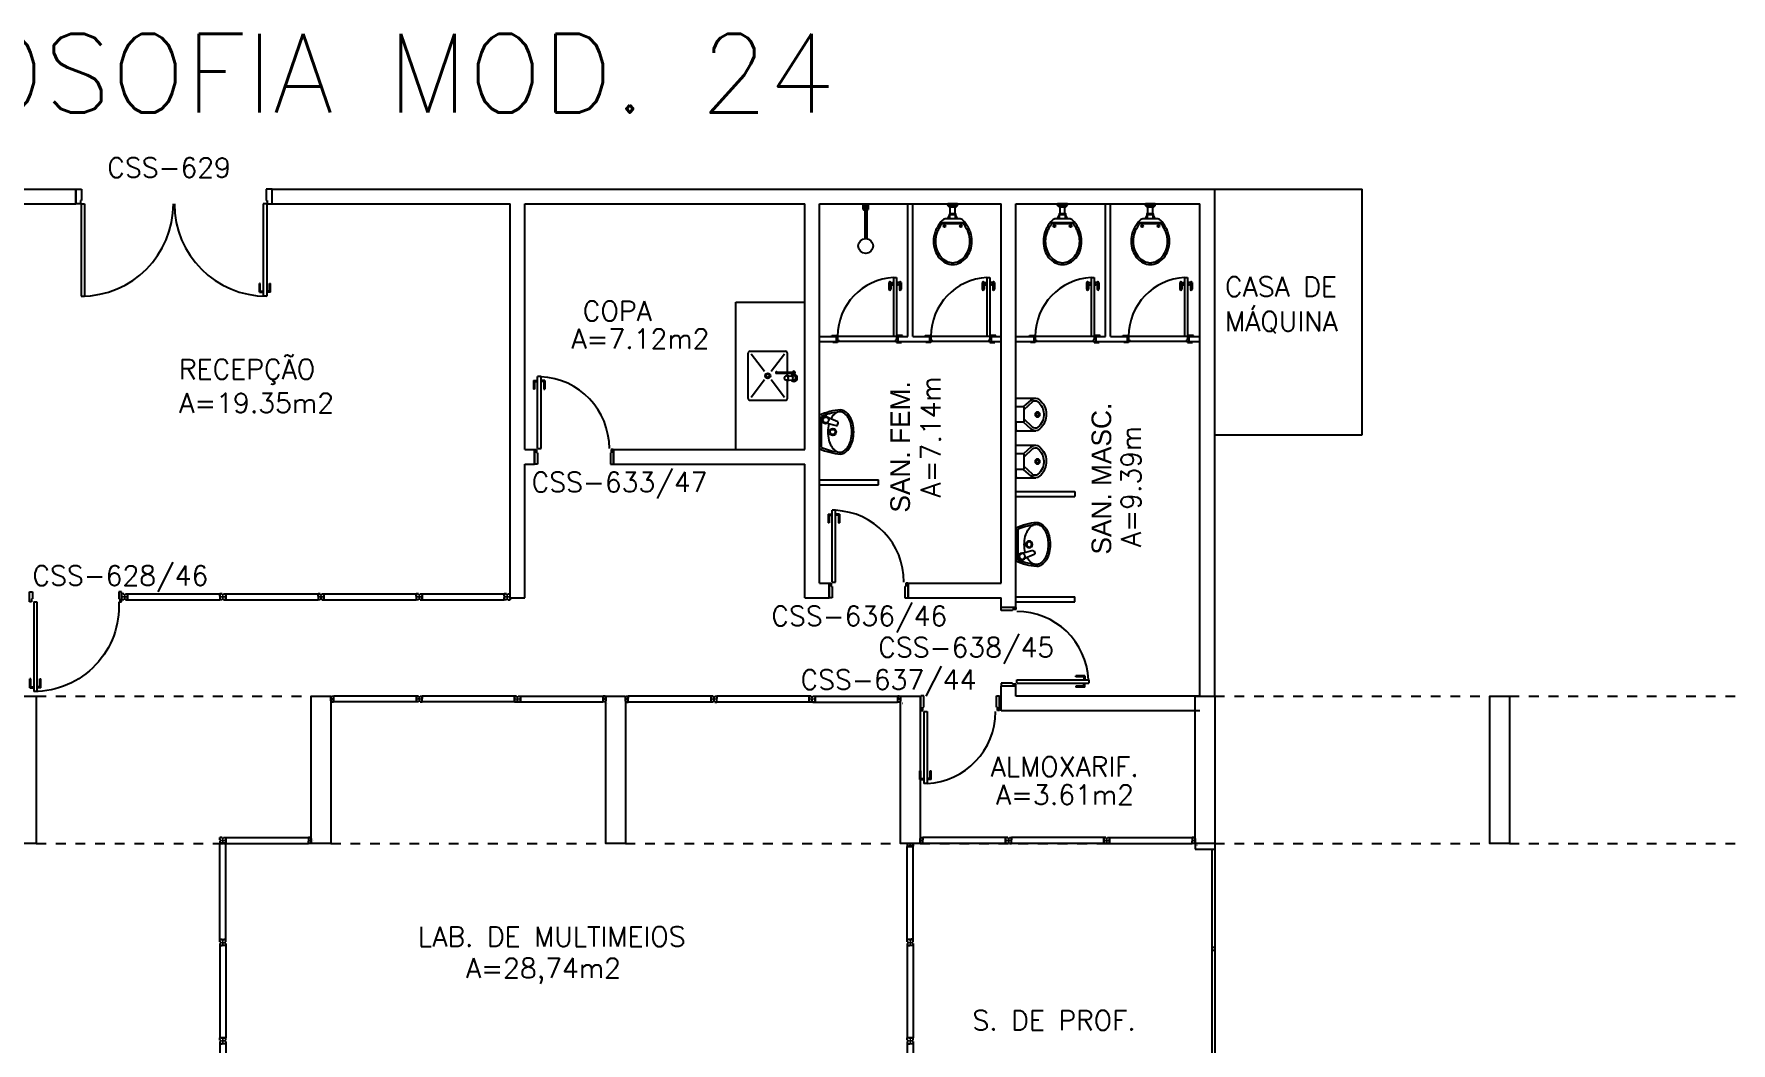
# Model space of a CAD drawing. Extents: x 0 to 244, y -71 to 76.
# Drawn here: x 159.15 to 176.43, y -13.26 to -2.99 of the extents above; entities that cross this region are included whole.
import ezdxf
from ezdxf.enums import TextEntityAlignment as Align

# ---------------------------------------------------------------- set-up
doc = ezdxf.new("R2010")
doc.units = 0
doc.header["$LTSCALE"] = 0.01
doc.header["$MEASUREMENT"] = 0
doc.linetypes.add('HIDDEN2', pattern=[0.1875, 0.125, -0.0625])
doc.layers.get('0').update_dxf_attribs({"linetype": 'CONTINUOUS'})
for name, color, linetype in [('ALV', 2, 'CONTINUOUS'), ('APSAN', 1, 'CONTINUOUS'), ('BANC', 2, 'CONTINUOUS'), ('DIV', 2, 'CONTINUOUS'), ('ESQ', 1, 'CONTINUOUS'), ('ESTR', 3, 'CONTINUOUS'), ('MACANETA', 2, 'CONTINUOUS'), ('MARCO', 3, 'CONTINUOUS'), ('PORTA', 2, 'CONTINUOUS'), ('PROJ', 1, 'HIDDEN2'), ('SOLEIRA', 1, 'CONTINUOUS'), ('TEXTO', 2, 'CONTINUOUS'), ('TEXTO-ENDEREÇO', 2, 'CONTINUOUS'), ('USO', 2, 'CONTINUOUS'), ('ÁREA', 2, 'CONTINUOUS')]:
    doc.layers.add(name, color=color, linetype=linetype)
doc.layers.get('0').freeze()
doc.styles.add('1', font='romans.shx')
doc.styles.add('UNB-100', font='simplex.shx', dxfattribs={"height": 0.2})
doc.styles.add('UNB-100-1', font='simplex.shx', dxfattribs={"height": 0.2})

# ---------------------------------------------------------------- blocks, each defined once
blk = doc.blocks.new('PILAR-SSN')
blk.add_lwpolyline([(0.197, -26.452), (0.197, -27.952), (-0.003, -27.952), (-0.003, -26.452)], close=True)
blk = doc.blocks.new('VDC-P')
for p, q in [((-0.127, 0.192), (0.127, 0.192)), ((-0.109, 0.202), (0.109, 0.202)), ((-0.068, 0.152), (0.068, 0.152)), ((-0.05, 0.152), (-0.03, 0.11)), ((-0.05, 0.015), (-0.05, 0)), ((-0.05, 0), (0.05, 0)), ((0.045, 0.02), (-0.045, 0.02)), ((-0.04, 0.025), (-0.04, 0.02)), ((0.035, 0.03), (-0.035, 0.03)), ((-0.03, 0.152), (-0.03, 0.11)), ((0.03, 0.11), (-0.03, 0.11)), ((0.03, 0.1), (-0.03, 0.1)), ((-0.025, 0.1), (-0.025, 0.03)), ((0.025, 0.1), (0.025, 0.03)), ((0.03, 0.152), (0.03, 0.11)), ((0.05, 0.152), (0.03, 0.11)), ((0.04, 0.025), (0.04, 0.02)), ((0.05, 0.015), (0.05, 0))]:
    blk.add_line(p, q)
for points in [[(0.16, 0.244, 0.050424), (0.18, 0.288, 0.082137), (0.195, 0.381, 0.082137), (0.18, 0.474, 0.090148), (0.138, 0.549, 0.104406), (0.073, 0.601, 0.117345), (0, 0.619, 0.117345), (-0.073, 0.601, 0.104406), (-0.138, 0.549, 0.090148), (-0.18, 0.474, 0.082137), (-0.195, 0.381, 0.082137)], [(0.142, 0.254, 0.050424), (0.161, 0.295, 0.082137), (0.175, 0.381, 0.082137), (0.161, 0.468, 0.090148), (0.122, 0.536, 0.104406), (0.064, 0.583, 0.117345), (0, 0.599, 0.117345), (-0.064, 0.583, 0.104406), (-0.122, 0.536, 0.090148), (-0.161, 0.468, 0.082137), (-0.175, 0.381, 0.082137)], [(-0.195, 0.381, 0.082137), (-0.18, 0.288, 0.050424), (-0.16, 0.244, 0.104406)], [(-0.175, 0.381, 0.082137), (-0.161, 0.295, 0.050424), (-0.142, 0.254, 0.050424)]]:
    blk.add_lwpolyline(points, format="xyb")
for centre in [(-0.083, 0.226), (0.083, 0.226)]:
    blk.add_circle(centre, 0.0101)
for centre, radius, start, end in [((0.08, 0.36), 0.266, 205.6863, 226.7558), ((0.08, 0.36), 0.246, 205.6863, 219.7706), ((-0.08, 0.36), 0.266, 313.2442, 334.3137), ((-0.08, 0.36), 0.246, 320.2294, 334.3137), ((-0.068, 0.202), 0.05, 226.7558, 270), ((-0.045, 0.015), 0.005, 90, 180), ((-0.035, 0.025), 0.005, 90, 180), ((-0.03, 0.105), 0.005, 90, 270), ((0.03, 0.105), 0.005, 270, 90), ((0.035, 0.025), 0.005, 0, 90), ((0.045, 0.015), 0.005, 360, 90), ((0.068, 0.202), 0.05, 270, 313.2442)]:
    blk.add_arc(centre, radius, start, end)
blk = doc.blocks.new('MACANETA')
at = {"layer": 'MACANETA'}
for p, q in [((-0.077, 0.052), (-0.077, 0.12)), ((-0.059, 0.052), (-0.059, 0.12)), ((-0.059, 0.075), (-0.036, 0.075)), ((-0.059, 0.052), (-0.036, 0.052)), ((-0.036, 0.044), (-0.036, 0.084)), ((-0.036, 0.084), (-0.03, 0.084)), ((-0.036, 0.044), (-0.03, 0.044)), ((0.006, 0.084), (0, 0.084)), ((0.006, 0.044), (0, 0.044)), ((0.006, 0.044), (0.006, 0.084)), ((0.029, 0.075), (0.006, 0.075)), ((0.029, 0.052), (0.006, 0.052)), ((0.029, 0.052), (0.029, 0.12)), ((0.047, 0.052), (0.047, 0.12))]:
    blk.add_line(p, q, dxfattribs=at)
for centre, start, end in [((-0.068, 0.12), 90, 180), ((-0.068, 0.052), 180, 270), ((-0.068, 0.12), 0, 90), ((-0.068, 0.052), 270, 0), ((0.038, 0.12), 90, 180), ((0.038, 0.052), 180, 270), ((0.038, 0.12), 0, 90), ((0.038, 0.052), 270, 0)]:
    blk.add_arc(centre, 0.00874, start, end, dxfattribs=at)
blk = doc.blocks.new('DOOR60-SSN')
at = {"layer": 'PORTA'}
for p, q in [((0.015, -0.6), (0.015, 0)), ((0.015, 0), (0.045, 0)), ((0.045, -0.6), (0.045, 0)), ((0.045, -0.6), (0.015, -0.6))]:
    blk.add_line(p, q, dxfattribs=at)
at = {"layer": 'PORTA', "color": 1}
blk.add_arc((0.015, 0), 0.6, 272.866, 0, dxfattribs=at)
at = {"layer": 'PORTA'}
blk.add_blockref('MACANETA', (0.045, -0.6), dxfattribs=at)
blk = doc.blocks.new('PE80-SSN')
at = {"color": 2}
for p, q in [((0.075, 0), (-0.075, 0)), ((-0.075, -0.03), (-0.075, 0)), ((0.075, 0), (0.075, -0.02)), ((0.04, -0.03), (-0.075, -0.03)), ((0.075, -0.02), (0.04, -0.02)), ((0.04, -0.03), (0.04, -0.02)), ((0.085, -0.03), (0.817, -0.03)), ((0.085, -0.03), (0.085, -0.065)), ((0.085, -0.065), (0.817, -0.065)), ((0.817, -0.065), (0.817, -0.03))]:
    blk.add_line(p, q, dxfattribs=at)
at = {"color": 1}
for p, q in [((0.777, 0.01), (0.687, 0.01)), ((0.687, 0), (0.687, 0.01)), ((0.777, 0.01), (0.777, -0.03)), ((0.767, 0), (0.687, 0)), ((0.767, -0.095), (0.687, -0.095)), ((0.687, -0.095), (0.687, -0.105)), ((0.777, -0.105), (0.687, -0.105)), ((0.767, 0), (0.767, -0.03)), ((0.767, -0.095), (0.767, -0.065)), ((0.777, -0.105), (0.777, -0.065))]:
    blk.add_line(p, q, dxfattribs=at)
for p, q in [((0.04, -0.771), (-0.075, -0.771)), ((-0.075, -0.771), (-0.075, -0.801)), ((0.075, -0.801), (-0.075, -0.801)), ((0.075, -0.802), (-0.075, -0.802)), ((0.04, -0.771), (0.04, -0.781)), ((0.075, -0.781), (0.04, -0.781)), ((0.075, -0.801), (0.075, -0.781))]:
    blk.add_line(p, q)
blk.add_arc((0.085, -0.03), 0.731, 270, 357.3429, dxfattribs=at)
blk = doc.blocks.new('DIVMT-SSN')
for p, q in [((-0.03, 0.008), (-0.03, 0.03)), ((-0.006, 0.03), (-0.03, 0.03)), ((-0.03, 0.008), (-0.02, 0.008)), ((-0.02, -0.008), (-0.02, 0.008)), ((-0.006, 0.02), (-0.006, 0.03)), ((0.006, 0.02), (-0.006, 0.02)), ((-0.005, 0), (0.005, 0)), ((0.005, 0), (-0.005, 0)), ((0, 0.005), (0, -0.005)), ((0, -0.005), (0, 0.005)), ((0.006, 0.03), (0.03, 0.03)), ((0.006, 0.02), (0.006, 0.03)), ((0.03, 0.008), (0.02, 0.008)), ((0.02, -0.008), (0.02, 0.008)), ((0.03, 0.008), (0.03, 0.03)), ((-0.03, -0.008), (-0.03, -0.03)), ((-0.03, -0.008), (-0.02, -0.008)), ((-0.03, -0.03), (-0.03, -0.97)), ((-0.03, -0.03), (-0.009, -0.03)), ((0.03, -0.03), (-0.03, -0.03)), ((-0.03, -0.03), (-0.006, -0.03)), ((-0.009, -0.03), (-0.027, -0.03)), ((-0.006, -0.02), (-0.006, -0.03)), ((-0.006, -0.02), (0.006, -0.02)), ((-0.006, -0.02), (-0.006, -0.03)), ((0.006, -0.02), (-0.006, -0.02)), ((0.005, -0.03), (-0.005, -0.03)), ((0.006, -0.02), (0.006, -0.03)), ((0.006, -0.02), (0.006, -0.03)), ((0.03, -0.03), (0.006, -0.03)), ((0.03, -0.008), (0.02, -0.008)), ((0.03, -0.008), (0.03, -0.03)), ((0.03, -0.03), (0.03, -0.97)), ((0.03, -0.97), (-0.03, -0.97)), ((-0.006, -0.98), (-0.006, -0.97)), ((-0.006, -0.98), (0.006, -0.98)), ((0.006, -1.001), (-0.006, -1.001)), ((0.005, -0.97), (-0.005, -0.97)), ((0, -0.994), (0, -1.007)), ((0, -1.02), (0, -1.021)), ((0.006, -0.98), (0.006, -0.97))]:
    blk.add_line(p, q)
blk = doc.blocks.new('PDV2E-SSN')
at = {"layer": 'DIV'}
for p, q in [((0.034, 0.925), (0.034, 0.835)), ((0.034, 0.925), (0.074, 0.925)), ((0.044, 0.915), (0.044, 0.835)), ((0.044, 0.915), (0.074, 0.915)), ((0.076, 0.05), (0.076, 0.965)), ((0.106, 0.965), (0.076, 0.965)), ((0.106, 0.05), (0.106, 0.965)), ((0.148, 0.925), (0.108, 0.925)), ((0.138, 0.915), (0.108, 0.915)), ((0.138, 0.915), (0.138, 0.835)), ((0.148, 0.925), (0.148, 0.835)), ((0.044, 0.835), (0.034, 0.835)), ((0.138, 0.835), (0.148, 0.835)), ((0.031, 0.05), (0.031, -0.05)), ((0.051, 0.05), (0.031, 0.05)), ((0.051, 0.02), (0.051, 0.05)), ((0.051, 0.02), (0.061, 0.02)), ((0.061, -0.05), (0.061, 0.02)), ((0.076, 0.05), (0.106, 0.05)), ((0.95, 0.02), (0.94, 0.02)), ((0.94, -0.05), (0.94, 0.02)), ((0.95, 0.02), (0.95, 0.05)), ((0.95, 0.05), (0.97, 0.05)), ((0.97, 0.05), (0.97, 0.035)), ((0.97, 0.035), (0.97, -0.035)), ((0.031, -0.05), (0.061, -0.05)), ((0.97, -0.05), (0.94, -0.05)), ((0.97, -0.035), (0.97, -0.05))]:
    blk.add_line(p, q, dxfattribs=at)
at = {"layer": 'DIV', "color": 1}
blk.add_arc((0.076, 0.1), 0.865, 356.6786, 90, dxfattribs=at)
blk = doc.blocks.new('A$C73356FFD')
at = {"layer": 'DIV'}
for p, q in [((0.022, 0.06), (0, 0.06)), ((0, 0.06), (0, 0.036)), ((0, 0.06), (0, 0.039)), ((0, 0.039), (0, 0.057)), ((0.009, 0.036), (0, 0.036)), ((0.009, 0.036), (0, 0.036)), ((0.009, 0.024), (0, 0.024)), ((0.009, 0.024), (0, 0.024)), ((0, 0), (0, 0.024)), ((0.009, 0.024), (0.009, 0.036)), ((0.009, 0.036), (0.009, 0.024)), ((0.022, 0.06), (0.022, 0.05)), ((0.022, 0.05), (0.038, 0.05)), ((0.022, 0.01), (0.038, 0.01)), ((0.022, 0), (0.022, 0.01)), ((0.025, 0.03), (0.035, 0.03)), ((0.035, 0.03), (0.025, 0.03)), ((0.03, 0.025), (0.03, 0.035)), ((0.03, 0.035), (0.03, 0.025)), ((0.038, 0.06), (0.038, 0.05)), ((0.038, 0.06), (0.06, 0.06)), ((0.038, 0), (0.038, 0.01)), ((0.05, 0.024), (0.05, 0.036)), ((0.05, 0.036), (0.06, 0.036)), ((0.05, 0.024), (0.06, 0.024)), ((0.06, 0.036), (0.06, 0.06)), ((0.06, 0.024), (0.06, 0)), ((0.022, 0), (0, 0)), ((0.038, 0), (0.06, 0))]:
    blk.add_line(p, q, dxfattribs=at)
blk = doc.blocks.new('DIV-SSN')
for p, q in [((-0.005, 0), (0.005, 0)), ((0, 0.005), (0, -0.005)), ((-0.03, -0.03), (-0.03, -0.97)), ((0.03, -0.03), (-0.03, -0.03)), ((-0.03, -0.03), (-0.009, -0.03)), ((-0.009, -0.03), (-0.027, -0.03)), ((-0.006, -0.02), (0.006, -0.02)), ((-0.006, -0.02), (-0.006, -0.03)), ((-0.005, -0.022), (0.005, -0.022)), ((-0.005, -0.022), (-0.005, -0.029)), ((0.005, -0.029), (-0.005, -0.029)), ((0.005, -0.03), (-0.005, -0.03)), ((0.005, -0.022), (0.005, -0.029)), ((0.006, -0.02), (0.006, -0.03)), ((0.03, -0.03), (0.03, -0.97)), ((0.03, -0.97), (-0.03, -0.97)), ((0.007, -0.999), (-0.007, -0.999)), ((-0.006, -0.98), (-0.006, -0.97)), ((-0.006, -0.98), (0.006, -0.98)), ((0.005, -0.97), (-0.005, -0.97)), ((0, -0.991), (0, -1.006)), ((0.006, -0.98), (0.006, -0.97))]:
    blk.add_line(p, q)
blk = doc.blocks.new('MTINI-SSN')
for p, q in [((-0.03, 0.008), (-0.03, 0.028)), ((-0.03, 0.028), (-0.008, 0.028)), ((-0.03, 0.008), (-0.02, 0.008)), ((-0.02, 0), (-0.02, 0.008)), ((-0.001, 0), (-0.02, 0)), ((-0.008, 0.019), (-0.008, 0.028)), ((0.008, 0.019), (-0.008, 0.019)), ((0.005, 0), (-0.005, 0)), ((0.02, 0), (-0.001, 0)), ((0, -0.005), (0, 0.005)), ((0.008, 0.019), (0.008, 0.028)), ((0.03, 0.028), (0.008, 0.028)), ((0.03, 0.008), (0.02, 0.008)), ((0.02, 0), (0.02, 0.008)), ((0.03, 0.008), (0.03, 0.028))]:
    blk.add_line(p, q)
blk = doc.blocks.new('DIVINI-SSN')
for p, q in [((-0.02, 0), (-0.02, -0.008)), ((-0.02, 0), (0.02, 0)), ((0, 0.005), (0, -0.005)), ((0.02, 0), (0.02, -0.008)), ((-0.03, -0.008), (-0.02, -0.008)), ((-0.03, -0.008), (-0.03, -0.028)), ((-0.03, -0.028), (-0.008, -0.028)), ((-0.03, -0.03), (0.03, -0.03)), ((-0.03, -0.975), (-0.03, -0.03)), ((-0.009, -0.03), (-0.027, -0.03)), ((-0.008, -0.019), (0.008, -0.019)), ((-0.008, -0.019), (-0.008, -0.028)), ((-0.006, -0.021), (-0.006, -0.03)), ((0.006, -0.021), (-0.006, -0.021)), ((-0.006, -0.023), (-0.006, -0.027)), ((-0.004, -0.021), (0.004, -0.021)), ((0.006, -0.021), (0.006, -0.03)), ((0.006, -0.023), (0.006, -0.027)), ((0.008, -0.019), (0.008, -0.028)), ((0.03, -0.028), (0.008, -0.028)), ((0.009, -0.03), (0.027, -0.03)), ((0.03, -0.008), (0.02, -0.008)), ((0.03, -0.008), (0.03, -0.028)), ((0.03, -0.975), (0.03, -0.03)), ((-0.03, -0.975), (0.03, -0.975)), ((-0.006, -0.985), (-0.006, -0.975)), ((0.006, -0.985), (-0.006, -0.985)), ((0.006, -1.01), (-0.006, -1.01)), ((0, -1.003), (0, -1.018)), ((0.006, -0.985), (0.006, -0.975)), ((0.03, -0.975), (0.009, -0.975))]:
    blk.add_line(p, q)
blk = doc.blocks.new('INOXA1-P')
for p, q in [((0.12, 0.23), (0.12, 0.047)), ((0.22, 0.25), (0.14, 0.25)), ((0.15, 0.22), (0.287, 0.043)), ((0.5, 0.25), (0.22, 0.25)), ((0.353, 0.043), (0.49, 0.22)), ((0.52, 0.23), (0.52, -0.23)), ((0.043, 0.008), (0.043, -0.022)), ((0.062, 0.04), (0.071, 0.04)), ((0.131, 0.048), (0.076, 0.043)), ((0.131, -0.002), (0.076, 0.003)), ((0.22, -0.027), (0.054, -0.027)), ((0.22, -0.037), (0.054, -0.037)), ((0.063, -0.003), (0.063, -0.021)), ((0.12, -0.001), (0.12, -0.027)), ((0.12, -0.037), (0.12, -0.23)), ((0.15, -0.22), (0.287, -0.043)), ((0.231, -0.027), (0.22, -0.027)), ((0.231, -0.037), (0.22, -0.037)), ((0.353, -0.043), (0.49, -0.22)), ((0.22, -0.25), (0.14, -0.25)), ((0.5, -0.25), (0.22, -0.25))]:
    blk.add_line(p, q)
blk.add_lwpolyline([(0.076, 0.003), (0.072, 0.004), (0.069, 0.009), (0.067, 0.015), (0.066, 0.023), (0.067, 0.031), (0.069, 0.037), (0.072, 0.042), (0.076, 0.043)])
blk.add_lwpolyline([(0.131, 0.048), (0.137, 0.046), (0.143, 0.041), (0.147, 0.033), (0.148, 0.023), (0.147, 0.013), (0.143, 0.006), (0.137, 0), (0.131, -0.002), (0.125, 0), (0.119, 0.006), (0.115, 0.013), (0.114, 0.023), (0.115, 0.033), (0.119, 0.041), (0.125, 0.046)], close=True)
for radius in [0.0266, 0.0163]:
    blk.add_circle((0.32, 0), radius)
for centre, radius, start, end in [((0.14, 0.23), 0.02, 90, 180), ((0.5, 0.23), 0.02, 360, 90), ((0.054, 0.023), 0.0349, 36.1705, 252.2568), ((0.054, 0.023), 0.0189, 62.7367, 235.7375), ((0.073, -0.003), 0.01, 102.8285, 180), ((0.054, 0.023), 0.0349, 285.5373, 323.9987), ((0.054, -0.032), 0.0145, 20.161, 339.839), ((0.054, -0.032), 0.005, 90.0037, 269.9963), ((0.231, -0.032), 0.00738, 222.6559, 137.3441), ((0.231, -0.032), 0.005, 269.9935, 90.0065), ((0.14, -0.23), 0.02, 180, 270), ((0.5, -0.23), 0.02, 270, 360)]:
    blk.add_arc(centre, radius, start, end)
blk = doc.blocks.new('LAVAT-P')
for p, q in [((-0.17, 0), (0.17, 0)), ((-0.157, -0.02), (0.157, -0.02)), ((0.063, -0.173), (0.094, -0.055)), ((0.102, -0.187), (0.151, -0.074)), ((0.069, -0.185), (0.09, -0.192))]:
    blk.add_line(p, q)
for points in [[(0.083, -0.096, 0.121735), (-0.082, -0.096, 0.073747), (-0.145, -0.122, 0.106861), (-0.192, -0.165, 0.153587), (-0.205, -0.208, 0.153587)], [(-0.205, -0.208, 0.153587), (-0.192, -0.251, 0.106861), (-0.145, -0.294, 0.073747), (-0.082, -0.32, 0.060305), (0, -0.329, 0.060305), (0.082, -0.32, 0.073747), (0.145, -0.294, 0.106861), (0.192, -0.251, 0.153587), (0.205, -0.208, 0.153587), (0.192, -0.165, 0.106861), (0.145, -0.122, 0.014792), (0.133, -0.115, 0.039243)], [(-0.225, -0.214, 0.136108), (-0.208, -0.262, 0.106861), (-0.155, -0.311, 0.073747), (-0.087, -0.339, 0.060305), (0, -0.349, 0.060305), (0.087, -0.339, 0.073747), (0.155, -0.311, 0.106861), (0.208, -0.262, 0.136108), (0.225, -0.214, 0.062982)]]:
    blk.add_lwpolyline(points, format="xyb")
for centre, radius in [((0, -0.135), 0.0347), ((0, -0.135), 0.0265), ((0.122, -0.065), 0.03)]:
    blk.add_circle(centre, radius)
for centre, radius, start, end in [((0.376, -0.254), 0.602, 155.0201, 176.1902), ((-0.376, -0.254), 0.602, 3.8098, 24.9799), ((0.376, -0.254), 0.582, 156.2686, 173.4578), ((0.122, -0.065), 0.0361, 302.4689, 199.2518), ((-0.376, -0.254), 0.582, 6.5422, 23.7314), ((0.073, -0.176), 0.01, 165.2139, 250.8603), ((0.093, -0.183), 0.01, 250.8603, 336.5068)]:
    blk.add_arc(centre, radius, start, end)
blk = doc.blocks.new('MICTR-P-SSN')
for p, q in [((0, 0.08), (0, 0.155)), ((0, 0.08), (0, -0.08)), ((0.081, 0.08), (0, 0.08)), ((0.01, 0.165), (0.205, 0.165)), ((0.168, 0.129), (0.08, 0.046)), ((0.08, -0.076), (0.08, 0.076)), ((0.151, 0.147), (0.083, 0.083)), ((0, -0.08), (0, -0.155)), ((0, -0.08), (0.081, -0.08)), ((0.01, -0.165), (0.205, -0.165)), ((0.168, -0.129), (0.08, -0.046)), ((0.151, -0.147), (0.083, -0.083))]:
    blk.add_line(p, q)
for radius in [0.025, 0.015]:
    blk.add_circle((0.22, 0), radius)
for centre, radius, start, end in [((0.01, 0.155), 0.01, 90, 180), ((0.09, 0.076), 0.01, 133.3634, 180), ((0.197, 0.098), 0.0675, 49.5319, 133.3634), ((0.197, 0.098), 0.0425, 49.5319, 133.3634), ((0.114, 0), 0.171, 357.4005, 49.5319), ((0.114, 0), 0.196, 358.2793, 49.5319), ((0.01, -0.155), 0.01, 180, 270), ((0.09, -0.076), 0.01, 180, 226.6366), ((0.197, -0.098), 0.0675, 226.6366, 310.4681), ((0.197, -0.098), 0.0425, 226.6366, 310.4681), ((0.114, 0), 0.171, 310.4681, 357.3509), ((0.114, 0), 0.196, 310.4681, 357.7012)]:
    blk.add_arc(centre, radius, start, end)
blk = doc.blocks.new('PD80-SSN')
for p, q in [((-0.777, 0.01), (-0.777, -0.03)), ((-0.777, 0.01), (-0.687, 0.01)), ((-0.687, 0), (-0.687, 0.01)), ((-0.075, 0), (0.075, 0)), ((-0.075, 0), (-0.075, -0.02)), ((0.075, -0.03), (0.075, 0)), ((-0.817, -0.065), (-0.817, -0.03)), ((-0.085, -0.03), (-0.817, -0.03)), ((-0.085, -0.065), (-0.817, -0.065)), ((-0.777, -0.105), (-0.777, -0.065)), ((-0.777, -0.105), (-0.687, -0.105)), ((-0.767, 0), (-0.767, -0.03)), ((-0.767, 0), (-0.687, 0)), ((-0.767, -0.095), (-0.767, -0.065)), ((-0.767, -0.095), (-0.687, -0.095)), ((-0.687, -0.095), (-0.687, -0.105)), ((-0.085, -0.03), (-0.085, -0.065)), ((-0.075, -0.02), (-0.04, -0.02)), ((-0.04, -0.03), (-0.04, -0.02)), ((-0.04, -0.03), (0.075, -0.03)), ((-0.075, -0.781), (-0.04, -0.781)), ((-0.075, -0.801), (-0.075, -0.781)), ((-0.075, -0.801), (0.075, -0.801)), ((-0.075, -0.802), (0.075, -0.802)), ((-0.04, -0.771), (0.075, -0.771)), ((-0.04, -0.771), (-0.04, -0.781)), ((0.075, -0.771), (0.075, -0.801))]:
    blk.add_line(p, q)
blk.add_arc((-0.085, -0.03), 0.731, 182.6571, 270)
blk = doc.blocks.new('PTDP-SSN')
at = {"color": 2}
for p, q in [((0.055, 1.015), (0.09, 1.015)), ((0.055, 0.075), (0.055, 1.015)), ((0.09, 0.075), (0.09, 1.015)), ((1.91, 0.075), (1.91, 1.015)), ((1.945, 1.015), (1.91, 1.015)), ((1.945, 0.075), (1.945, 1.015)), ((0.05, 0.075), (0, 0.075)), ((0, 0.075), (0, -0.075)), ((0.05, 0.04), (0.05, 0.075)), ((0.06, 0.04), (0.05, 0.04)), ((0.055, 0.075), (0.09, 0.075)), ((0.06, -0.075), (0.06, 0.04)), ((1.945, 0.075), (1.91, 0.075)), ((1.94, -0.075), (1.94, 0.04)), ((1.94, 0.04), (1.95, 0.04)), ((1.95, 0.04), (1.95, 0.075)), ((1.95, 0.075), (2, 0.075)), ((2, 0.075), (2, -0.075)), ((0, -0.075), (0.06, -0.075)), ((2, -0.075), (1.94, -0.075))]:
    blk.add_line(p, q, dxfattribs=at)
at = {"color": 1}
for centre, start, end in [((0.055, 0.075), 0, 90), ((1.945, 0.075), 90, 180)]:
    blk.add_arc(centre, 0.94, start, end, dxfattribs=at)
blk = doc.blocks.new('ESQCD-SSN')
for p, q in [((0, 0), (0, -0.06)), ((0.2, 0), (0.2, -2.143)), ((0, -0.06), (0.2, -0.06)), ((0.17, -0.06), (0.17, -2.143)), ((0.17, -1.056), (0.2, -1.056)), ((0.17, -1.086), (0.2, -1.086))]:
    blk.add_line(p, q)
blk = doc.blocks.new('CHUV-P')
for p, q in [((-0.06, 0.01), (-0.351, 0.01)), ((-0.06, -0.02), (-0.06, 0.02)), ((-0.02, 0.015), (-0.06, 0.015)), ((-0.02, 0.005), (-0.06, 0.005)), ((-0.055, 0.025), (0, 0.025)), ((-0.02, 0.025), (-0.02, -0.025)), ((0, 0.025), (0, -0.025)), ((-0.06, -0.01), (-0.351, -0.01)), ((-0.02, -0.005), (-0.06, -0.005)), ((-0.02, -0.015), (-0.06, -0.015)), ((-0.02, -0.025), (-0.055, -0.025)), ((0, -0.025), (-0.02, -0.025))]:
    blk.add_line(p, q)
blk.add_circle((-0.425, 0), 0.075)
for centre, start, end in [((-0.055, 0.02), 90, 180), ((-0.055, -0.02), 180, 270)]:
    blk.add_arc(centre, 0.005, start, end)

msp = doc.modelspace()

# ---------------------------------------------------------------- linework, layer by layer
at = {"layer": 'ALV'}
for p, q in [((157.574, -4.572), (159.574, -4.572)), ((159.574, -4.572), (159.574, -4.722)), ((161.573, -4.572), (171.172, -4.572)), ((161.573, -4.722), (161.573, -4.572)), ((171.172, -9.732), (171.172, -4.572)), ((157.574, -4.722), (159.574, -4.722)), ((161.573, -4.722), (163.997, -4.722)), ((163.997, -8.732), (163.997, -4.722)), ((164.147, -7.222), (164.147, -4.722)), ((164.147, -4.722), (166.997, -4.722)), ((166.997, -7.222), (166.997, -4.722)), ((167.147, -8.582), (167.147, -4.722)), ((167.147, -4.722), (168.997, -4.722)), ((168.997, -8.582), (168.997, -4.722)), ((169.147, -4.722), (171.022, -4.722)), ((169.147, -8.831), (169.147, -4.722)), ((171.022, -9.732), (171.022, -4.722)), ((164.147, -7.222), (164.247, -7.222)), ((164.247, -7.372), (164.247, -7.222)), ((165.049, -7.372), (165.049, -7.222)), ((165.049, -7.222), (166.997, -7.222)), ((164.147, -8.732), (164.147, -7.372)), ((164.147, -7.372), (164.247, -7.372)), ((165.049, -7.372), (166.997, -7.372)), ((166.997, -8.732), (166.997, -7.372)), ((167.147, -8.582), (167.247, -8.582)), ((167.247, -8.732), (167.247, -8.582)), ((168.049, -8.732), (168.049, -8.582)), ((168.049, -8.582), (168.997, -8.582)), ((163.997, -8.732), (164.147, -8.732)), ((166.997, -8.732), (167.247, -8.732)), ((168.049, -8.732), (168.997, -8.732)), ((168.997, -8.831), (168.997, -8.732)), ((169.147, -8.831), (168.997, -8.831)), ((168.997, -9.882), (168.997, -9.632)), ((169.147, -9.632), (168.997, -9.632)), ((169.147, -9.732), (169.147, -9.632)), ((171.022, -9.732), (169.147, -9.732)), ((171.022, -9.882), (168.997, -9.882))]:
    msp.add_line(p, q, dxfattribs=at)
at = {"layer": 'BANC'}
for p, q in [((166.297, -7.222), (166.297, -5.722)), ((166.297, -5.722), (166.997, -5.722))]:
    msp.add_line(p, q, dxfattribs=at)
at = {"layer": 'DIV'}
for p, q in [((171.172, -4.572), (172.672, -4.572)), ((172.672, -7.072), (172.672, -4.572)), ((168.047, -6.072), (168.047, -4.722)), ((168.097, -6.072), (168.097, -4.722)), ((170.06, -6.072), (170.06, -4.722)), ((170.11, -6.072), (170.11, -4.722)), ((167.147, -6.072), (167.317, -6.072)), ((167.147, -6.122), (167.317, -6.122)), ((167.317, -6.072), (167.317, -6.122)), ((167.947, -6.072), (167.947, -6.122)), ((167.947, -6.072), (168.047, -6.072)), ((167.947, -6.122), (168.267, -6.122)), ((168.097, -6.072), (168.267, -6.072)), ((168.267, -6.072), (168.267, -6.122)), ((168.897, -6.072), (168.897, -6.122)), ((168.897, -6.072), (168.997, -6.072)), ((168.897, -6.122), (168.997, -6.122)), ((169.147, -6.072), (169.33, -6.072)), ((169.147, -6.122), (169.33, -6.122)), ((169.33, -6.072), (169.33, -6.122)), ((169.96, -6.072), (170.06, -6.072)), ((169.96, -6.072), (169.96, -6.122)), ((169.96, -6.122), (170.28, -6.122)), ((170.11, -6.072), (170.28, -6.072)), ((170.28, -6.072), (170.28, -6.122)), ((170.91, -6.072), (171.022, -6.072)), ((170.91, -6.072), (170.91, -6.122)), ((170.91, -6.122), (171.022, -6.122)), ((171.172, -7.072), (172.672, -7.072)), ((167.147, -7.532), (167.747, -7.532)), ((167.147, -7.582), (167.747, -7.582)), ((167.747, -7.582), (167.747, -7.532)), ((169.147, -7.651), (169.747, -7.651)), ((169.147, -7.701), (169.747, -7.701)), ((169.747, -7.651), (169.747, -7.701)), ((163.042, -8.716), (163.042, -8.692)), ((163.064, -8.692), (163.042, -8.692)), ((163.051, -8.716), (163.042, -8.716)), ((163.042, -8.728), (163.042, -8.752)), ((163.051, -8.728), (163.042, -8.728)), ((163.064, -8.752), (163.042, -8.752)), ((163.051, -8.716), (163.051, -8.728)), ((163.064, -8.692), (163.064, -8.702)), ((163.08, -8.702), (163.064, -8.702)), ((163.064, -8.752), (163.064, -8.742)), ((163.08, -8.742), (163.064, -8.742)), ((163.067, -8.722), (163.077, -8.722)), ((163.077, -8.722), (163.067, -8.722)), ((163.072, -8.728), (163.072, -8.717)), ((163.072, -8.717), (163.072, -8.728)), ((163.08, -8.692), (163.102, -8.692)), ((163.08, -8.692), (163.08, -8.702)), ((163.08, -8.752), (163.08, -8.742)), ((163.08, -8.752), (163.102, -8.752)), ((163.092, -8.716), (163.102, -8.716)), ((163.092, -8.728), (163.092, -8.716)), ((163.092, -8.716), (163.102, -8.716)), ((163.092, -8.716), (163.092, -8.728)), ((163.092, -8.728), (163.102, -8.728)), ((163.092, -8.728), (163.102, -8.728)), ((163.102, -8.692), (163.937, -8.692)), ((163.102, -8.692), (163.102, -8.752)), ((163.102, -8.692), (163.102, -8.716)), ((163.102, -8.717), (163.102, -8.727)), ((163.102, -8.752), (163.102, -8.728)), ((163.102, -8.752), (163.102, -8.731)), ((163.102, -8.731), (163.102, -8.749)), ((163.102, -8.752), (163.937, -8.752)), ((163.937, -8.692), (163.937, -8.752)), ((163.947, -8.716), (163.937, -8.716)), ((163.937, -8.717), (163.937, -8.727)), ((163.947, -8.728), (163.937, -8.728)), ((163.947, -8.728), (163.947, -8.716)), ((163.961, -8.722), (163.975, -8.722)), ((163.968, -8.716), (163.968, -8.729)), ((163.987, -8.722), (163.988, -8.722)), ((169.147, -8.722), (169.747, -8.722)), ((169.147, -8.772), (169.747, -8.772)), ((169.747, -8.772), (169.747, -8.722)), ((162.177, -9.762), (162.167, -9.762)), ((162.167, -9.762), (162.177, -9.762)), ((162.172, -9.757), (162.172, -9.767)), ((162.192, -9.756), (162.192, -9.768)), ((162.192, -9.756), (162.202, -9.756)), ((162.192, -9.768), (162.202, -9.768)), ((162.202, -9.792), (162.202, -9.732)), ((163.043, -9.732), (162.202, -9.732)), ((162.202, -9.767), (162.202, -9.757)), ((163.043, -9.792), (162.202, -9.792)), ((163.065, -9.732), (163.043, -9.732)), ((163.043, -9.756), (163.043, -9.732)), ((163.043, -9.792), (163.043, -9.732)), ((163.043, -9.732), (163.043, -9.753)), ((163.043, -9.753), (163.043, -9.735)), ((163.052, -9.756), (163.043, -9.756)), ((163.052, -9.756), (163.043, -9.756)), ((163.043, -9.767), (163.043, -9.757)), ((163.052, -9.768), (163.043, -9.768)), ((163.043, -9.768), (163.043, -9.792)), ((163.052, -9.768), (163.043, -9.768)), ((163.043, -9.771), (163.043, -9.789)), ((163.065, -9.792), (163.043, -9.792)), ((163.052, -9.756), (163.052, -9.768)), ((163.052, -9.756), (163.052, -9.768)), ((163.065, -9.732), (163.065, -9.742)), ((163.081, -9.742), (163.065, -9.742)), ((163.081, -9.782), (163.065, -9.782)), ((163.065, -9.792), (163.065, -9.782)), ((163.078, -9.762), (163.068, -9.762)), ((163.078, -9.762), (163.068, -9.762)), ((163.073, -9.757), (163.073, -9.767)), ((163.073, -9.757), (163.073, -9.767)), ((163.081, -9.732), (163.103, -9.732)), ((163.081, -9.732), (163.081, -9.742)), ((163.081, -9.792), (163.081, -9.782)), ((163.081, -9.792), (163.103, -9.792)), ((163.091, -9.756), (163.091, -9.768)), ((163.091, -9.756), (163.103, -9.756)), ((163.091, -9.768), (163.103, -9.768)), ((163.103, -9.732), (163.103, -9.756)), ((163.103, -9.792), (163.103, -9.768)), ((164.042, -9.756), (164.042, -9.732)), ((164.064, -9.732), (164.042, -9.732)), ((164.052, -9.756), (164.042, -9.756)), ((164.042, -9.768), (164.042, -9.792)), ((164.052, -9.768), (164.042, -9.768)), ((164.042, -9.791), (164.102, -9.791)), ((164.064, -9.792), (164.042, -9.792)), ((164.052, -9.756), (164.052, -9.768)), ((164.064, -9.732), (164.064, -9.742)), ((164.08, -9.742), (164.064, -9.742)), ((164.064, -9.792), (164.064, -9.782)), ((164.08, -9.782), (164.064, -9.782)), ((164.065, -9.762), (164.079, -9.762)), ((164.066, -9.782), (164.066, -9.791)), ((164.078, -9.782), (164.066, -9.782)), ((164.067, -9.762), (164.077, -9.762)), ((164.077, -9.762), (164.067, -9.762)), ((164.067, -9.791), (164.077, -9.791)), ((164.072, -9.77), (164.072, -9.756)), ((164.072, -9.767), (164.072, -9.757)), ((164.072, -9.757), (164.072, -9.767)), ((164.078, -9.782), (164.078, -9.791)), ((164.08, -9.732), (164.102, -9.732)), ((164.08, -9.732), (164.08, -9.742)), ((164.08, -9.792), (164.08, -9.782)), ((164.08, -9.792), (164.102, -9.792)), ((164.093, -9.756), (164.102, -9.756)), ((164.093, -9.768), (164.093, -9.756)), ((164.093, -9.756), (164.102, -9.756)), ((164.093, -9.756), (164.093, -9.768)), ((164.093, -9.768), (164.102, -9.768)), ((164.093, -9.768), (164.102, -9.768)), ((164.102, -9.732), (164.942, -9.732)), ((164.102, -9.732), (164.102, -9.792)), ((164.102, -9.732), (164.102, -9.756)), ((164.102, -9.757), (164.102, -9.767)), ((164.102, -9.792), (164.102, -9.768)), ((164.102, -9.792), (164.102, -9.771)), ((164.102, -9.771), (164.102, -9.789)), ((164.102, -9.792), (164.942, -9.792)), ((164.942, -9.732), (164.942, -9.792)), ((164.951, -9.756), (164.942, -9.756)), ((164.942, -9.757), (164.942, -9.767)), ((164.951, -9.768), (164.942, -9.768)), ((164.951, -9.768), (164.951, -9.756)), ((164.966, -9.762), (164.979, -9.762)), ((164.973, -9.756), (164.973, -9.768)), ((164.992, -9.804), (164.993, -9.804)), ((165.176, -9.763), (165.166, -9.763)), ((165.166, -9.763), (165.176, -9.763)), ((165.171, -9.758), (165.171, -9.768)), ((165.192, -9.757), (165.192, -9.769)), ((165.192, -9.757), (165.201, -9.757)), ((165.192, -9.769), (165.201, -9.769)), ((165.201, -9.793), (165.201, -9.733)), ((166.043, -9.733), (165.201, -9.733)), ((165.201, -9.768), (165.201, -9.758)), ((166.043, -9.793), (165.201, -9.793)), ((166.065, -9.733), (166.043, -9.733)), ((166.043, -9.757), (166.043, -9.733)), ((166.043, -9.793), (166.043, -9.733)), ((166.043, -9.733), (166.043, -9.754)), ((166.043, -9.754), (166.043, -9.736)), ((166.052, -9.757), (166.043, -9.757)), ((166.052, -9.757), (166.043, -9.757)), ((166.043, -9.768), (166.043, -9.758)), ((166.052, -9.769), (166.043, -9.769)), ((166.043, -9.769), (166.043, -9.793)), ((166.052, -9.769), (166.043, -9.769)), ((166.043, -9.772), (166.043, -9.79)), ((166.065, -9.793), (166.043, -9.793)), ((166.052, -9.757), (166.052, -9.769)), ((166.052, -9.757), (166.052, -9.769)), ((166.065, -9.733), (166.065, -9.743)), ((166.081, -9.743), (166.065, -9.743)), ((166.081, -9.783), (166.065, -9.783)), ((166.065, -9.793), (166.065, -9.783)), ((166.078, -9.763), (166.067, -9.763)), ((166.078, -9.763), (166.067, -9.763)), ((166.073, -9.758), (166.073, -9.768)), ((166.073, -9.758), (166.073, -9.768)), ((166.081, -9.733), (166.103, -9.733)), ((166.081, -9.733), (166.081, -9.743)), ((166.081, -9.793), (166.081, -9.783)), ((166.081, -9.793), (166.103, -9.793)), ((166.091, -9.757), (166.091, -9.769)), ((166.091, -9.757), (166.103, -9.757)), ((166.091, -9.769), (166.103, -9.769)), ((166.103, -9.733), (166.103, -9.757)), ((166.103, -9.793), (166.103, -9.769)), ((167.042, -9.757), (167.042, -9.733)), ((167.064, -9.733), (167.042, -9.733)), ((167.051, -9.757), (167.042, -9.757)), ((167.042, -9.769), (167.042, -9.793)), ((167.051, -9.769), (167.042, -9.769)), ((167.042, -9.792), (167.102, -9.792)), ((167.064, -9.793), (167.042, -9.793)), ((167.051, -9.757), (167.051, -9.769)), ((167.064, -9.733), (167.064, -9.743)), ((167.08, -9.743), (167.064, -9.743)), ((167.064, -9.793), (167.064, -9.783)), ((167.08, -9.783), (167.064, -9.783)), ((167.065, -9.763), (167.079, -9.763)), ((167.066, -9.783), (167.066, -9.792)), ((167.078, -9.783), (167.066, -9.783)), ((167.067, -9.763), (167.077, -9.763)), ((167.077, -9.763), (167.067, -9.763)), ((167.067, -9.792), (167.077, -9.792)), ((167.072, -9.771), (167.072, -9.756)), ((167.072, -9.768), (167.072, -9.758)), ((167.072, -9.758), (167.072, -9.768)), ((167.078, -9.783), (167.078, -9.792)), ((167.08, -9.733), (167.102, -9.733)), ((167.08, -9.733), (167.08, -9.743)), ((167.08, -9.793), (167.08, -9.783)), ((167.08, -9.793), (167.102, -9.793)), ((167.092, -9.757), (167.102, -9.757)), ((167.092, -9.769), (167.092, -9.757)), ((167.092, -9.757), (167.102, -9.757)), ((167.092, -9.757), (167.092, -9.769)), ((167.092, -9.769), (167.102, -9.769)), ((167.092, -9.769), (167.102, -9.769)), ((167.102, -9.733), (167.942, -9.733)), ((167.102, -9.733), (167.102, -9.793)), ((167.102, -9.733), (167.102, -9.757)), ((167.102, -9.758), (167.102, -9.768)), ((167.102, -9.793), (167.102, -9.769)), ((167.102, -9.793), (167.102, -9.772)), ((167.102, -9.772), (167.102, -9.79)), ((167.102, -9.793), (167.942, -9.793)), ((167.942, -9.733), (167.942, -9.793)), ((167.951, -9.757), (167.942, -9.757)), ((167.942, -9.758), (167.942, -9.768)), ((167.951, -9.769), (167.942, -9.769)), ((167.951, -9.769), (167.951, -9.757)), ((167.965, -9.763), (167.979, -9.763)), ((167.972, -9.756), (167.972, -9.769)), ((167.991, -9.805), (167.992, -9.805)), ((161.064, -11.171), (161.042, -11.171)), ((161.042, -11.195), (161.042, -11.171)), ((161.042, -11.197), (161.042, -11.173)), ((161.064, -11.173), (161.042, -11.173)), ((161.052, -11.195), (161.042, -11.195)), ((161.052, -11.197), (161.042, -11.197)), ((161.052, -11.207), (161.042, -11.207)), ((161.042, -11.207), (161.042, -11.231)), ((161.042, -11.209), (161.042, -11.233)), ((161.052, -11.209), (161.042, -11.209)), ((161.042, -12.212), (161.042, -11.231)), ((161.064, -11.231), (161.042, -11.231)), ((161.042, -11.231), (161.102, -11.231)), ((161.052, -11.195), (161.052, -11.207)), ((161.052, -11.197), (161.052, -11.209)), ((161.064, -11.171), (161.064, -11.181)), ((161.064, -11.173), (161.064, -11.183)), ((161.08, -11.181), (161.064, -11.181)), ((161.08, -11.183), (161.064, -11.183)), ((161.08, -11.221), (161.064, -11.221)), ((161.064, -11.231), (161.064, -11.221)), ((161.064, -11.233), (161.064, -11.223)), ((161.08, -11.223), (161.064, -11.223)), ((161.065, -11.201), (161.079, -11.201)), ((161.078, -11.221), (161.066, -11.221)), ((161.066, -11.221), (161.066, -11.231)), ((161.077, -11.201), (161.067, -11.201)), ((161.067, -11.201), (161.077, -11.201)), ((161.067, -11.203), (161.077, -11.203)), ((161.077, -11.203), (161.067, -11.203)), ((161.067, -11.231), (161.077, -11.231)), ((161.072, -11.209), (161.072, -11.195)), ((161.072, -11.196), (161.072, -11.206)), ((161.072, -11.206), (161.072, -11.196)), ((161.072, -11.208), (161.072, -11.198)), ((161.072, -11.198), (161.072, -11.208)), ((161.078, -11.221), (161.078, -11.231)), ((161.08, -11.171), (161.08, -11.181)), ((161.08, -11.171), (161.102, -11.171)), ((161.08, -11.173), (161.102, -11.173)), ((161.08, -11.173), (161.08, -11.183)), ((161.08, -11.231), (161.08, -11.221)), ((161.08, -11.233), (161.08, -11.223)), ((161.08, -11.231), (161.102, -11.231)), ((161.093, -11.195), (161.093, -11.207)), ((161.093, -11.195), (161.102, -11.195)), ((161.093, -11.207), (161.093, -11.195)), ((161.093, -11.195), (161.102, -11.195)), ((161.093, -11.197), (161.102, -11.197)), ((161.093, -11.209), (161.093, -11.197)), ((161.093, -11.197), (161.102, -11.197)), ((161.093, -11.197), (161.093, -11.209)), ((161.093, -11.207), (161.102, -11.207)), ((161.093, -11.207), (161.102, -11.207)), ((161.093, -11.209), (161.102, -11.209)), ((161.093, -11.209), (161.102, -11.209)), ((161.102, -11.171), (161.102, -11.195)), ((161.102, -11.171), (161.102, -11.231)), ((161.102, -11.173), (161.943, -11.173)), ((161.102, -11.173), (161.102, -11.233)), ((161.102, -11.173), (161.102, -11.197)), ((161.102, -11.196), (161.102, -11.206)), ((161.102, -11.198), (161.102, -11.208)), ((161.102, -11.231), (161.102, -11.207)), ((161.102, -11.233), (161.102, -11.209)), ((161.102, -11.21), (161.102, -11.228)), ((161.102, -11.231), (161.102, -11.21)), ((161.102, -11.233), (161.102, -11.212)), ((161.102, -11.212), (161.102, -11.23)), ((161.102, -12.212), (161.102, -11.231)), ((161.943, -11.173), (161.943, -11.233)), ((161.952, -11.197), (161.943, -11.197)), ((161.943, -11.198), (161.943, -11.208)), ((161.952, -11.209), (161.943, -11.209)), ((161.952, -11.209), (161.952, -11.197)), ((161.966, -11.203), (161.98, -11.203)), ((161.973, -11.196), (161.973, -11.209)), ((161.992, -11.203), (161.993, -11.203)), ((168.166, -11.203), (168.176, -11.203)), ((168.176, -11.203), (168.166, -11.203)), ((168.171, -11.198), (168.171, -11.208)), ((168.192, -11.197), (168.201, -11.197)), ((168.192, -11.197), (168.192, -11.209)), ((168.192, -11.209), (168.201, -11.209)), ((168.201, -11.233), (168.201, -11.173)), ((169.043, -11.173), (168.201, -11.173)), ((168.201, -11.208), (168.201, -11.198)), ((169.043, -11.173), (169.043, -11.194)), ((169.043, -11.233), (169.043, -11.173)), ((169.043, -11.197), (169.043, -11.173)), ((169.065, -11.173), (169.043, -11.173)), ((169.043, -11.194), (169.043, -11.176)), ((169.052, -11.197), (169.043, -11.197)), ((169.052, -11.197), (169.043, -11.197)), ((169.043, -11.208), (169.043, -11.198)), ((169.052, -11.209), (169.043, -11.209)), ((169.043, -11.209), (169.043, -11.233)), ((169.052, -11.209), (169.043, -11.209)), ((169.043, -11.212), (169.043, -11.23)), ((169.052, -11.197), (169.052, -11.209)), ((169.052, -11.197), (169.052, -11.209)), ((169.065, -11.173), (169.065, -11.183)), ((169.081, -11.183), (169.065, -11.183)), ((169.065, -11.233), (169.065, -11.223)), ((169.081, -11.223), (169.065, -11.223)), ((169.078, -11.203), (169.067, -11.203)), ((169.078, -11.203), (169.067, -11.203)), ((169.073, -11.198), (169.073, -11.208)), ((169.073, -11.198), (169.073, -11.208)), ((169.081, -11.173), (169.081, -11.183)), ((169.081, -11.173), (169.103, -11.173)), ((169.081, -11.233), (169.081, -11.223)), ((169.091, -11.197), (169.103, -11.197)), ((169.091, -11.197), (169.091, -11.209)), ((169.091, -11.209), (169.103, -11.209)), ((169.103, -11.173), (169.103, -11.197)), ((169.103, -11.233), (169.103, -11.209)), ((170.064, -11.173), (170.042, -11.173)), ((170.042, -11.197), (170.042, -11.173)), ((170.051, -11.197), (170.042, -11.197)), ((170.051, -11.209), (170.042, -11.209)), ((170.042, -11.209), (170.042, -11.233)), ((170.051, -11.197), (170.051, -11.209)), ((170.064, -11.173), (170.064, -11.183)), ((170.08, -11.183), (170.064, -11.183)), ((170.08, -11.223), (170.064, -11.223)), ((170.064, -11.233), (170.064, -11.223)), ((170.065, -11.203), (170.079, -11.203)), ((170.078, -11.223), (170.066, -11.223)), ((170.066, -11.223), (170.066, -11.233)), ((170.077, -11.203), (170.067, -11.203)), ((170.067, -11.203), (170.077, -11.203)), ((170.072, -11.211), (170.072, -11.197)), ((170.072, -11.198), (170.072, -11.208)), ((170.072, -11.208), (170.072, -11.198)), ((170.078, -11.223), (170.078, -11.233)), ((170.08, -11.173), (170.08, -11.183)), ((170.08, -11.173), (170.102, -11.173)), ((170.08, -11.233), (170.08, -11.223)), ((170.092, -11.197), (170.092, -11.209)), ((170.092, -11.197), (170.102, -11.197)), ((170.092, -11.209), (170.092, -11.197)), ((170.092, -11.197), (170.102, -11.197)), ((170.092, -11.209), (170.102, -11.209)), ((170.092, -11.209), (170.102, -11.209)), ((170.102, -11.173), (170.942, -11.173)), ((170.102, -11.173), (170.102, -11.197)), ((170.102, -11.173), (170.102, -11.233)), ((170.102, -11.198), (170.102, -11.208)), ((170.102, -11.233), (170.102, -11.209)), ((170.102, -11.212), (170.102, -11.23)), ((170.102, -11.233), (170.102, -11.212)), ((170.942, -11.173), (170.942, -11.233)), ((170.951, -11.197), (170.942, -11.197)), ((170.942, -11.198), (170.942, -11.208)), ((170.951, -11.209), (170.942, -11.209)), ((170.951, -11.209), (170.951, -11.197)), ((170.965, -11.203), (170.979, -11.203)), ((170.972, -11.197), (170.972, -11.21)), ((161.064, -11.233), (161.042, -11.233)), ((161.08, -11.233), (161.102, -11.233)), ((161.102, -11.233), (161.943, -11.233)), ((169.043, -11.233), (168.201, -11.233)), ((169.065, -11.233), (169.043, -11.233)), ((169.081, -11.233), (169.103, -11.233)), ((170.064, -11.233), (170.042, -11.233)), ((170.042, -11.233), (170.102, -11.233)), ((170.067, -11.233), (170.077, -11.233)), ((170.08, -11.233), (170.102, -11.233)), ((170.102, -11.233), (170.942, -11.233)), ((170.991, -11.245), (170.992, -11.245)), ((161.042, -12.212), (161.102, -12.212)), ((161.066, -12.222), (161.066, -12.212)), ((161.078, -12.222), (161.066, -12.222)), ((161.067, -12.212), (161.077, -12.212)), ((161.067, -12.221), (161.067, -12.213)), ((161.067, -12.213), (161.077, -12.213)), ((161.077, -12.221), (161.067, -12.221)), ((161.077, -12.242), (161.067, -12.242)), ((161.072, -12.248), (161.072, -12.237)), ((161.077, -12.221), (161.077, -12.213)), ((161.078, -12.222), (161.078, -12.212)), ((161.081, -12.212), (161.099, -12.212)), ((161.102, -12.212), (161.081, -12.212))]:
    msp.add_line(p, q, dxfattribs=at)
at = {"layer": 'ESQ'}
for p, q in [((161.454, -5.532), (161.444, -5.532)), ((161.444, -5.622), (161.444, -5.532)), ((161.444, -5.622), (161.484, -5.622)), ((161.454, -5.612), (161.454, -5.532)), ((161.454, -5.612), (161.484, -5.612)), ((161.549, -5.612), (161.519, -5.612)), ((161.559, -5.622), (161.519, -5.622)), ((161.549, -5.532), (161.559, -5.532)), ((161.549, -5.612), (161.549, -5.532)), ((161.559, -5.622), (161.559, -5.532))]:
    msp.add_line(p, q, dxfattribs=at)
at = {"layer": 'MARCO'}
for p, q in [((167.272, -6.072), (167.272, -6.062)), ((167.272, -6.062), (167.322, -6.062)), ((167.282, -6.132), (167.282, -6.122)), ((167.332, -6.132), (167.282, -6.132)), ((167.317, -6.072), (167.322, -6.072)), ((167.317, -6.122), (167.332, -6.122)), ((167.322, -6.062), (167.322, -6.072)), ((167.322, -6.072), (167.332, -6.072)), ((167.332, -6.072), (167.332, -6.107)), ((167.332, -6.107), (167.342, -6.107)), ((167.342, -6.122), (167.332, -6.122)), ((167.332, -6.122), (167.332, -6.132)), ((167.342, -6.107), (167.342, -6.122)), ((167.932, -6.107), (167.922, -6.107)), ((167.922, -6.107), (167.922, -6.122)), ((167.922, -6.122), (167.932, -6.122)), ((167.942, -6.072), (167.932, -6.072)), ((167.932, -6.072), (167.932, -6.107)), ((167.932, -6.122), (167.932, -6.132)), ((167.947, -6.122), (167.932, -6.122)), ((167.932, -6.132), (167.982, -6.132)), ((167.992, -6.062), (167.942, -6.062)), ((167.942, -6.062), (167.942, -6.072)), ((167.947, -6.072), (167.942, -6.072)), ((167.982, -6.132), (167.982, -6.122)), ((167.992, -6.072), (167.992, -6.062)), ((168.222, -6.072), (168.222, -6.062)), ((168.222, -6.062), (168.272, -6.062)), ((168.232, -6.132), (168.232, -6.122)), ((168.282, -6.132), (168.232, -6.132)), ((168.267, -6.072), (168.272, -6.072)), ((168.267, -6.122), (168.282, -6.122)), ((168.272, -6.062), (168.272, -6.072)), ((168.272, -6.072), (168.282, -6.072)), ((168.282, -6.072), (168.282, -6.107)), ((168.282, -6.107), (168.292, -6.107)), ((168.292, -6.122), (168.282, -6.122)), ((168.282, -6.122), (168.282, -6.132)), ((168.292, -6.107), (168.292, -6.122)), ((168.882, -6.107), (168.872, -6.107)), ((168.872, -6.107), (168.872, -6.122)), ((168.872, -6.122), (168.882, -6.122)), ((168.892, -6.072), (168.882, -6.072)), ((168.882, -6.072), (168.882, -6.107)), ((168.882, -6.122), (168.882, -6.132)), ((168.897, -6.122), (168.882, -6.122)), ((168.882, -6.132), (168.932, -6.132)), ((168.942, -6.062), (168.892, -6.062)), ((168.892, -6.062), (168.892, -6.072)), ((168.897, -6.072), (168.892, -6.072)), ((168.932, -6.132), (168.932, -6.122)), ((168.942, -6.072), (168.942, -6.062)), ((169.285, -6.062), (169.335, -6.062)), ((169.285, -6.072), (169.285, -6.062)), ((169.295, -6.132), (169.295, -6.122)), ((169.345, -6.132), (169.295, -6.132)), ((169.33, -6.072), (169.335, -6.072)), ((169.33, -6.122), (169.345, -6.122)), ((169.335, -6.062), (169.335, -6.072)), ((169.335, -6.072), (169.345, -6.072)), ((169.345, -6.072), (169.345, -6.107)), ((169.345, -6.107), (169.355, -6.107)), ((169.345, -6.122), (169.345, -6.132)), ((169.355, -6.122), (169.345, -6.122)), ((169.355, -6.107), (169.355, -6.122)), ((169.935, -6.107), (169.935, -6.122)), ((169.945, -6.107), (169.935, -6.107)), ((169.935, -6.122), (169.945, -6.122)), ((169.945, -6.072), (169.945, -6.107)), ((169.955, -6.072), (169.945, -6.072)), ((169.96, -6.122), (169.945, -6.122)), ((169.945, -6.122), (169.945, -6.132)), ((169.945, -6.132), (169.995, -6.132)), ((169.955, -6.062), (169.955, -6.072)), ((170.005, -6.062), (169.955, -6.062)), ((169.96, -6.072), (169.955, -6.072)), ((169.995, -6.132), (169.995, -6.122)), ((170.005, -6.072), (170.005, -6.062)), ((170.235, -6.062), (170.285, -6.062)), ((170.235, -6.072), (170.235, -6.062)), ((170.245, -6.132), (170.245, -6.122)), ((170.295, -6.132), (170.245, -6.132)), ((170.28, -6.072), (170.285, -6.072)), ((170.28, -6.122), (170.295, -6.122)), ((170.285, -6.062), (170.285, -6.072)), ((170.285, -6.072), (170.295, -6.072)), ((170.295, -6.072), (170.295, -6.107)), ((170.295, -6.107), (170.305, -6.107)), ((170.295, -6.122), (170.295, -6.132)), ((170.305, -6.122), (170.295, -6.122)), ((170.305, -6.107), (170.305, -6.122)), ((170.885, -6.107), (170.885, -6.122)), ((170.895, -6.107), (170.885, -6.107)), ((170.885, -6.122), (170.895, -6.122)), ((170.895, -6.072), (170.895, -6.107)), ((170.905, -6.072), (170.895, -6.072)), ((170.91, -6.122), (170.895, -6.122)), ((170.895, -6.122), (170.895, -6.132)), ((170.895, -6.132), (170.945, -6.132)), ((170.905, -6.062), (170.905, -6.072)), ((170.955, -6.062), (170.905, -6.062)), ((170.91, -6.072), (170.905, -6.072)), ((170.945, -6.132), (170.945, -6.122)), ((170.955, -6.072), (170.955, -6.062))]:
    msp.add_line(p, q, dxfattribs=at)
at = {"layer": 'PROJ'}
for p, q in [((159.172, -9.732), (161.972, -9.732)), ((171.172, -9.732), (173.972, -9.732)), ((174.172, -9.732), (176.972, -9.732)), ((159.172, -11.232), (161.972, -11.232)), ((162.172, -11.232), (164.972, -11.232)), ((165.172, -11.232), (167.972, -11.232)), ((168.172, -11.232), (170.972, -11.232)), ((171.172, -11.232), (173.972, -11.232)), ((174.172, -11.232), (176.972, -11.232))]:
    msp.add_line(p, q, dxfattribs=at)
at = {"layer": 'SOLEIRA'}
for p, q in [((167.897, -6.072), (167.322, -6.072)), ((167.922, -6.122), (167.342, -6.122)), ((168.847, -6.072), (168.272, -6.072)), ((168.872, -6.122), (168.292, -6.122)), ((169.91, -6.072), (169.335, -6.072)), ((169.935, -6.122), (169.355, -6.122)), ((170.86, -6.072), (170.285, -6.072)), ((170.885, -6.122), (170.305, -6.122))]:
    msp.add_line(p, q, dxfattribs=at)

# ---------------------------------------------------------------- block references
at = {"layer": 'APSAN'}
for name, p, rotation in [('CHUV-P', (167.618, -4.726), 90), ('VDC-P', (168.504, -4.722), 180), ('VDC-P', (169.622, -4.722), 180), ('VDC-P', (170.516, -4.722), 180), ('INOXA1-P', (166.941, -6.472), 180), ('LAVAT-P', (167.147, -7.044), 90)]:
    msp.add_blockref(name, p, dxfattribs=dict(at, rotation=rotation))
at = {"layer": 'APSAN', "xscale": -1}
for name, p, rotation in [('MICTR-P-SSN', (169.147, -6.866), 180), ('MICTR-P-SSN', (169.147, -7.345), 180), ('LAVAT-P', (169.147, -8.189), 90)]:
    msp.add_blockref(name, p, dxfattribs=dict(at, rotation=rotation))
at = {"layer": 'DIV', "xscale": -1, "rotation": 180}
msp.add_blockref('PDV2E-SSN', (159.072, -8.722), dxfattribs=at)
at = {"layer": 'DIV'}
for name, p, rotation in [('DIVMT-SSN', (160.072, -8.722), 90), ('DIVMT-SSN', (161.072, -8.722), 90), ('DIVMT-SSN', (162.072, -8.722), 90), ('MTINI-SSN', (162.172, -9.762), 270), ('DIV-SSN', (164.072, -9.762), 270), ('MTINI-SSN', (164.972, -9.762), 90), ('MTINI-SSN', (165.172, -9.763), 270), ('DIV-SSN', (167.072, -9.763), 270), ('MTINI-SSN', (167.972, -9.763), 90), ('MTINI-SSN', (161.972, -11.203), 90), ('MTINI-SSN', (168.172, -11.203), 270), ('DIV-SSN', (170.072, -11.203), 270), ('MTINI-SSN', (170.972, -11.203), 90)]:
    msp.add_blockref(name, p, dxfattribs=dict(at, rotation=rotation))
for name, p in [('A$C73356FFD', (163.937, -8.752)), ('DIVINI-SSN', (168.072, -11.232)), ('DIVMT-SSN', (161.072, -12.242)), ('DIVMT-SSN', (168.072, -12.242)), ('DIVMT-SSN', (161.072, -13.242)), ('DIVMT-SSN', (168.072, -13.242))]:
    msp.add_blockref(name, p, dxfattribs=at)
at = {"layer": 'ESQ'}
for name, p, rotation in [('PTDP-SSN', (161.574, -4.647), 180), ('PE80-SSN', (164.247, -7.297), 90), ('PE80-SSN', (167.247, -8.657), 90), ('PD80-SSN', (169.072, -9.632), 180), ('PD80-SSN', (168.179, -9.806), 90)]:
    msp.add_blockref(name, p, dxfattribs=dict(at, rotation=rotation))
msp.add_blockref('ESQCD-SSN', (170.972, -11.232), dxfattribs=at)
at = {"layer": 'ESTR'}
for p in [(158.975, 16.72), (161.975, 16.72), (164.975, 16.72), (167.975, 16.72), (170.975, 16.72), (173.975, 16.72)]:
    msp.add_blockref('PILAR-SSN', p, dxfattribs=at)
at = {"layer": 'PORTA', "rotation": 179.9999999948553}
for p in [(167.947, -6.072), (168.897, -6.072), (169.96, -6.072), (170.91, -6.072)]:
    msp.add_blockref('DOOR60-SSN', p, dxfattribs=at)

# ---------------------------------------------------------------- texts
at = {"layer": 'TEXTO', "style": '1'}
for s, p in [('CASA DE', (171.276, -5.665)), ('MÁQUINA', (171.276, -6.019))]:
    msp.add_text(s, height=0.2, dxfattribs=at).set_placement(p)
at = {"layer": 'TEXTO', "linetype": 'Continuous', "style": 'UNB-100'}
for s, p in [('COPA', (164.737, -5.912)), ('RECEPÇÃO', (160.625, -6.505)), ('ALMOXARIF.', (168.889, -10.55)), ('LAB. DE MULTIMEIOS', (163.058, -12.28)), ('S. DE PROF.', (168.705, -13.134))]:
    msp.add_text(s, height=0.2, dxfattribs=at).set_placement(p)
at = {"layer": 'TEXTO'}
for s, p in [('SAN. FEM.', (168.069, -7.865)), ('SAN. MASC.', (170.118, -8.292))]:
    msp.add_text(s, height=0.2, rotation=90, dxfattribs=at).set_placement(p)
at = {"layer": 'TEXTO-ENDEREÇO', "style": 'UNB-100-1'}
for s, p in [('CSS-629', (159.895, -4.453)), ('CSS-633/47', (164.216, -7.655)), ('CSS-628/46', (159.133, -8.606)), ('CSS-636/46', (166.657, -9.017)), ('CSS-638/45', (167.746, -9.336)), ('CSS-637/44', (166.954, -9.666))]:
    msp.add_text(s, height=0.2, dxfattribs=at).set_placement(p)
at = {"layer": 'USO', "style": '1'}
msp.add_text('FILOSOFIA MOD. 24', height=0.8, dxfattribs=at).set_placement((157.021, -3.793))
at = {"layer": 'ÁREA', "style": 'UNB-100'}
for s, p in [('A=7.12m2', (165.324, -6.196)), ('A=19.35m2', (161.416, -6.849)), ('A=3.61m2', (169.647, -10.837)), ('A=28,74m2', (164.337, -12.602))]:
    msp.add_text(s, height=0.2, dxfattribs=at).set_placement(p, align=Align.CENTER)
for s, p in [('A=7.14m', (168.381, -7.094)), ('A=9.39m', (170.419, -7.597))]:
    msp.add_text(s, height=0.2, rotation=90, dxfattribs=at).set_placement(p, align=Align.CENTER)

doc.saveas('drawing.dxf')
